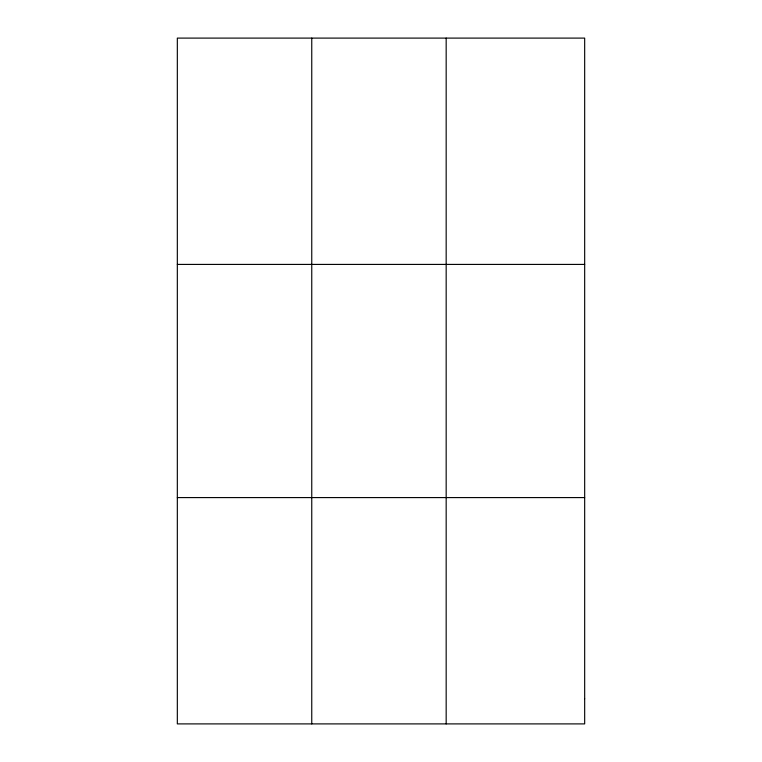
<?xml version="1.0" encoding="UTF-8"?>
<svg xmlns="http://www.w3.org/2000/svg" width="762" height="762" viewBox="0 0 762 762"><rect width="100%" height="100%" fill="white"/><g stroke="black" fill="none" stroke-linecap="round" stroke-linejoin="round"><path stroke-width="1.14" d="M311.753 38.1L311.753 723.9M446.17 38.1L446.17 723.9M177.327 264.414L584.673 264.414M177.327 497.586L584.673 497.586M584.673 698.754L584.673 723.9L177.327 723.9L177.327 38.1L584.673 38.1L584.673 698.754"/></g></svg>
